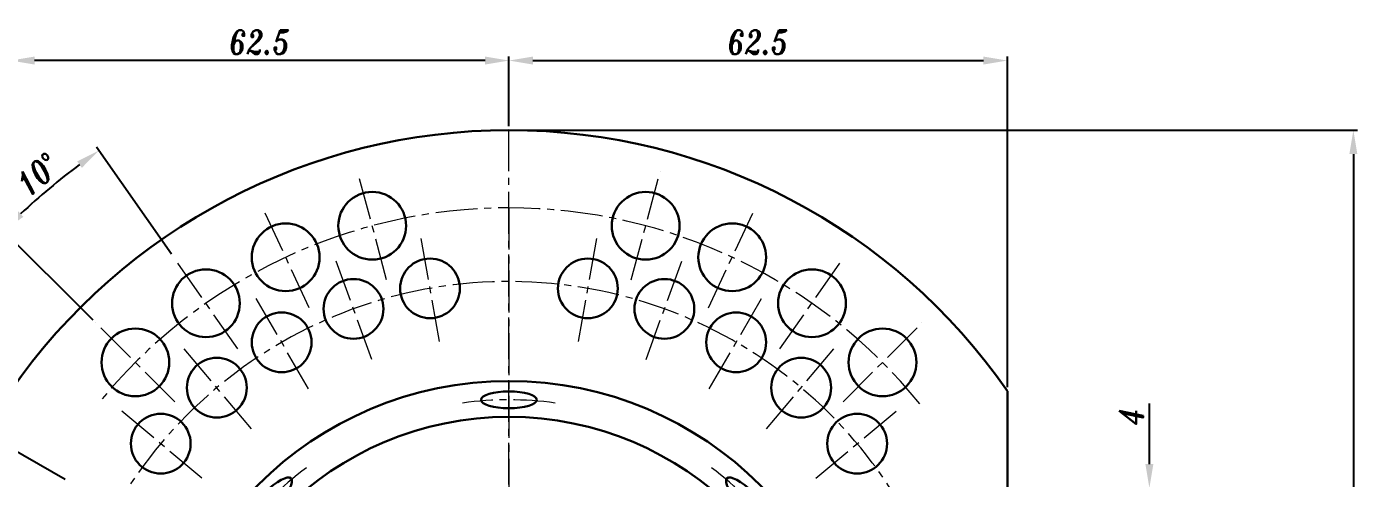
# Model space of a CAD drawing. Extents: x 89 to 510, y -61 to 440.
# Drawn here: x 173.3 to 340.2, y 234.5 to 291.2 of the extents above; entities that cross this region are included whole.
import ezdxf

# ---------------------------------------------------------------- set-up
doc = ezdxf.new("R2010")
doc.units = 0
doc.header["$LTSCALE"] = 7
doc.header["$MEASUREMENT"] = 0
doc.linetypes.add('CENTER2', pattern=[1.125, 0.75, -0.125, 0.125, -0.125])
doc.layers.get('0').update_dxf_attribs({"linetype": 'CONTINUOUS', "lineweight": 15})
doc.layers.add('1', color=1, linetype='CENTER2', lineweight=15)
doc.layers.add('3', color=3, linetype='CONTINUOUS', lineweight=30)
doc.styles.add('ITALICT', font='ITALICT.shx', dxfattribs={"width": 0.8, "height": 3})
doc.dimstyles.get("Standard").update_dxf_attribs({"dimtxt": 3, "dimasz": 3, "dimexe": 0.5, "dimexo": 0.5, "dimgap": 0.8, "dimtad": 1, "dimdsep": 46, "dimtxsty": 'ITALICT', "dimcen": 0.09, "dimazin": 2, "dimtfac": 1, "dimtmove": 0, "dimatfit": 3, "dimfxl": 1, "dimtolj": 1, "dimtzin": 0, "dimarcsym": 0})

# ---------------------------------------------------------------- blocks, each defined once
blk = doc.blocks.new('*D11')
at = {"color": 0, "lineweight": -2}
for p, q in [((314.12, 236.28), (314.12, 243.89)), ((233.47, 233.28), (314.62, 233.28)), ((314.12, 229.3), (314.12, 233.28)), ((233.72, 229.3), (314.62, 229.3)), ((314.12, 226.3), (314.12, 223.3))]:
    blk.add_line(p, q, dxfattribs=at)
at = {"color": 0}
for points in [[(313.62, 236.28), (314.62, 236.28), (314.12, 233.28)], [(314.62, 226.3), (313.62, 226.3), (314.12, 229.3)]]:
    blk.add_solid(points, dxfattribs=at)
at = {"color": 0, "insert": (311.82, 242.17), "char_height": 3, "attachment_point": 5, "rotation": 90, "style": 'ITALICT'}
blk.add_mtext('\\A1;4', dxfattribs=at)
blk = doc.blocks.new('*D46')
at = {"color": 0, "lineweight": -2}
for p, q in [((234.31, 278.2), (340.2, 278.2)), ((339.7, 275.2), (339.7, 129.2)), ((234.31, 126.2), (340.2, 126.2))]:
    blk.add_line(p, q, dxfattribs=at)
at = {"color": 0}
for points in [[(339.2, 275.2), (340.2, 275.2), (339.7, 278.2)], [(339.2, 129.2), (340.2, 129.2), (339.7, 126.2)]]:
    blk.add_solid(points, dxfattribs=at)
at = {"color": 0, "insert": (337.4, 202.2), "char_height": 3, "attachment_point": 5, "rotation": 90, "style": 'ITALICT'}
blk.add_mtext('\\A1;152', dxfattribs=at)
blk = doc.blocks.new('*D47')
at = {"color": 0, "lineweight": -2}
for p, q in [((171.31, 245.94), (171.31, 287.44)), ((233.81, 278.7), (233.81, 287.44)), ((230.81, 286.94), (174.31, 286.94))]:
    blk.add_line(p, q, dxfattribs=at)
at = {"color": 0}
for points in [[(174.31, 287.44), (174.31, 286.44), (171.31, 286.94)], [(230.81, 287.44), (230.81, 286.44), (233.81, 286.94)]]:
    blk.add_solid(points, dxfattribs=at)
at = {"color": 0, "insert": (202.56, 289.24), "char_height": 3, "attachment_point": 5, "style": 'ITALICT'}
blk.add_mtext('\\A1;62.5', dxfattribs=at)
blk = doc.blocks.new('*D48')
at = {"color": 0, "lineweight": -2}
for p, q in [((233.81, 278.7), (233.81, 287.44)), ((296.31, 245.94), (296.31, 287.44)), ((236.81, 286.94), (293.31, 286.94))]:
    blk.add_line(p, q, dxfattribs=at)
at = {"color": 0}
for points in [[(236.81, 287.44), (236.81, 286.44), (233.81, 286.94)], [(293.31, 287.44), (293.31, 286.44), (296.31, 286.94)]]:
    blk.add_solid(points, dxfattribs=at)
at = {"color": 0, "insert": (265.06, 289.24), "char_height": 3, "attachment_point": 5, "style": 'ITALICT'}
blk.add_mtext('\\A1;62.5', dxfattribs=at)
blk = doc.blocks.new('*D51')
at = {"color": 0, "lineweight": -2}
for p, q in [((178.17, 234.32), (162.99, 243.08)), ((173.43, 224.17), (156.97, 230.16))]:
    blk.add_line(p, q, dxfattribs=at)
blk.add_arc((233.81, 202.2), 81.27, 152.1152, 157.8848, dxfattribs=at)
at = {"color": 0}
for points in [[(161.54, 240.45), (162.41, 239.96), (163.43, 242.83)], [(158.98, 232.61), (158.05, 232.97), (157.44, 229.99)]]:
    blk.add_solid(points, dxfattribs=at)
at = {"color": 0, "insert": (158.07, 237.51), "char_height": 3, "attachment_point": 5, "rotation": 65, "style": 'ITALICT'}
blk.add_mtext('\\A1;10°', dxfattribs=at)
blk = doc.blocks.new('*D53')
at = {"color": 0, "lineweight": -2}
for p, q in [((181.66, 254.35), (170.05, 265.95)), ((170.81, 202.2), (143.65, 202.2))]:
    blk.add_line(p, q, dxfattribs=at)
blk.add_arc((233.81, 202.2), 89.66, 136.9171, 178.0829, dxfattribs=at)
at = {"color": 0}
for points in [[(167.96, 263.79), (168.68, 263.09), (170.41, 265.6)], [(144.7, 205.19), (143.7, 205.21), (144.15, 202.2)]]:
    blk.add_solid(points, dxfattribs=at)
at = {"color": 0, "insert": (148.85, 237.39), "char_height": 3, "attachment_point": 5, "rotation": 67.5, "style": 'ITALICT'}
blk.add_mtext('\\A1;45°', dxfattribs=at)
blk = doc.blocks.new('*D54')
at = {"color": 0, "lineweight": -2}
for p, q in [((191.51, 262.61), (182.1, 276.05)), ((181.66, 254.35), (170.06, 265.95))]:
    blk.add_line(p, q, dxfattribs=at)
blk.add_arc((233.81, 202.2), 89.66, 126.9173, 133.0827, dxfattribs=at)
at = {"color": 0}
for points in [[(179.66, 274.28), (180.25, 273.47), (182.38, 275.64)], [(172.92, 267.32), (172.22, 268.04), (170.41, 265.59)]]:
    blk.add_solid(points, dxfattribs=at)
at = {"color": 0, "insert": (174.7, 272.64), "char_height": 3, "attachment_point": 5, "rotation": 40, "style": 'ITALICT'}
blk.add_mtext('\\A1;10°', dxfattribs=at)

msp = doc.modelspace()

# ---------------------------------------------------------------- linework, layer by layer
at = {"layer": '1'}
for p, q in [((233.807, 202.197), (233.807, 278.197)), ((218.472, 259.428), (214.849, 272.951)), ((249.142, 259.428), (252.766, 272.951)), ((208.767, 255.896), (202.851, 268.584)), ((233.807, 268.447), (233.807, 202.197)), ((258.848, 255.896), (264.636, 268.309)), ((225.082, 251.684), (222.737, 264.979)), ((242.533, 251.684), (244.878, 264.979)), ((199.823, 250.732), (191.793, 262.2)), ((216.621, 249.417), (212.004, 262.103)), ((250.994, 249.417), (255.611, 262.103)), ((267.792, 250.732), (275.822, 262.2)), ((208.682, 245.715), (201.932, 257.406)), ((258.932, 245.715), (265.682, 257.406)), ((191.911, 244.093), (182.012, 253.993)), ((275.704, 244.093), (285.603, 253.993)), ((201.507, 240.691), (192.83, 251.033)), ((266.108, 240.691), (274.785, 251.033)), ((195.314, 234.497), (184.972, 243.175)), ((272.301, 234.497), (282.643, 243.175))]:
    msp.add_line(p, q, dxfattribs=at)
for radius, start, end in [(66.25, 38.94329, 141.05671), (57, 12.67026, 166.53727), (42.14, 82.06668, 97.93332), (42.14, 127.06668, 142.93332), (42.14, 37.06668, 52.93332)]:
    msp.add_arc((233.807, 202.197), radius, start, end, dxfattribs=at)
at = {"layer": '3'}
msp.add_line((296.307, 245.438), (296.307, 158.957), dxfattribs=at)
for centre, radius in [((216.661, 266.19), 4.25), ((250.954, 266.19), 4.25), ((205.809, 262.24), 4.25), ((261.806, 262.24), 4.25), ((223.91, 258.331), 3.75), ((243.705, 258.331), 3.75), ((195.808, 256.466), 4.25), ((271.807, 256.466), 4.25), ((214.312, 255.76), 3.75), ((253.303, 255.76), 3.75), ((205.307, 251.561), 3.75), ((262.307, 251.561), 3.75), ((186.962, 249.043), 4.25), ((280.653, 249.043), 4.25), ((197.169, 245.862), 3.75), ((270.446, 245.862), 3.75), ((233.807, 202.197), 44.5), ((190.143, 238.836), 3.75), ((233.807, 202.197), 40.001), ((277.472, 238.836), 3.75)]:
    msp.add_circle(centre, radius, dxfattribs=at)
msp.add_arc((233.807, 202.197), 76, 34.67741, 145.32259, dxfattribs=at)
for centre, major_axis in [((233.807, 244.337), (3.5, 0)), ((204.01, 231.994), (2.475, 2.475)), ((263.605, 231.994), (2.475, -2.475))]:
    msp.add_ellipse(centre, major_axis=major_axis, ratio=0.3040045, dxfattribs=at)

# ---------------------------------------------------------------- dimensions: what is measured, and where the dimension line sits
for base, p2, picture, middle in [((171.307, 286.938), (171.307, 245.438), '*D47', (202.557, 289.238)), ((296.307, 286.938), (296.307, 245.438), '*D48', (265.057, 289.238))]:
    dim = msp.add_linear_dim(base=base, p1=(233.807, 278.197), p2=p2, dimstyle='Standard')
    dim.commit()
    dim.dimension.update_dxf_attribs({"geometry": picture, "text_midpoint": middle})
dim = msp.add_aligned_dim(p1=(233.807, 278.197), p2=(233.807, 126.197), distance=105.896, dimstyle='Standard')
dim.commit()
dim.dimension.update_dxf_attribs({"geometry": '*D46', "text_midpoint": (337.404, 202.197)})
for base, line1, line2, picture, middle in [((178.2, 272.524), ((199.823, 250.732), (191.793, 262.2)), ((191.911, 244.093), (182.012, 253.993)), '*D54', (174.7, 272.639)), ((156.158, 247.028), ((191.911, 244.093), (182.012, 253.993)), ((171.307, 202.197), (296.307, 202.197)), '*D53', (148.846, 237.39)), ((161.184, 238.67), ((190.29, 227.322), (178.598, 234.072)), ((186.588, 219.384), (173.902, 224.001)), '*D51', (158.069, 237.515))]:
    dim = msp.add_angular_dim_2l(base=base, line1=line1, line2=line2, dimstyle='Standard')
    dim.commit()
    dim.dimension.update_dxf_attribs({"geometry": picture, "text_midpoint": middle})
dim = msp.add_linear_dim(base=(314.122, 233.284), p1=(233.224, 229.295), p2=(232.972, 233.284), angle=90, dimstyle='Standard', override={"dimdec": 1})
dim.commit()
dim.dimension.update_dxf_attribs({"geometry": '*D11', "text_midpoint": (314.122, 242.173), "dimtype": 160})

doc.saveas('drawing.dxf')
